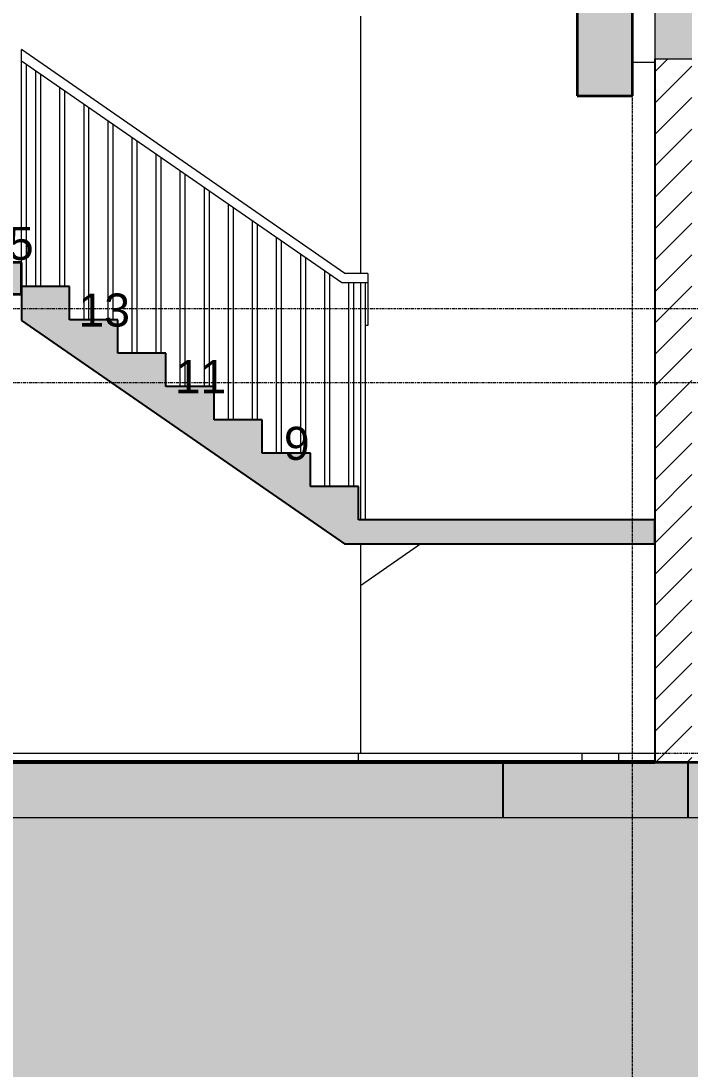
# Model space of a CAD drawing. Header units: millimetres. Extents: x 3451 to 201731, y -8641 to 35300.
# Drawn here: x 124288 to 127901, y -3706 to 1955 of the extents above; entities that cross this region are included whole.
import ezdxf

# ---------------------------------------------------------------- set-up
doc = ezdxf.new("R2010")
doc.units = ezdxf.units.MM
doc.linetypes.add('Centre', pattern=[31.75, 6.35, -4.7625, 15.875, -4.7625])
doc.linetypes.add('Grid Line', pattern=[22.225, 12.7, -3.175, 3.175, -3.175])
for name, color, linetype, lineweight in [('0-2', 50, 'Continuous', 5), ('A-DETL-GENF-1', 7, 'Continuous', 9), ('A-DETL-GENF-3', 9, 'Continuous', 9), ('A-DETL-THIN', 151, 'Continuous', 9), ('A-FLOR-1', 10, 'Continuous', 35), ('A-FLOR-3', 192, 'Continuous', 35), ('A-FLOR-HRAL', 11, 'Continuous', 9), ('A-FLOR-LEVL-2', 51, 'Centre', 9), ('A-FLOR-PATT-1', 7, 'Continuous', 9), ('A-FLOR-PATT-3', 8, 'Continuous', 9), ('A-WALL', 113, 'Continuous', 9), ('A-WALL-1', 113, 'Continuous', 25), ('A-WALL-PATT-4', 111, 'Continuous', 9), ('S-BEAM-1', 12, 'Continuous', 5), ('S-BEAM-2', 10, 'Continuous', 35), ('S-BEAM-3', 7, 'Continuous', 9), ('S-COLS-1', 7, 'Continuous', 9), ('S-FNDN-1', 32, 'Continuous', 5), ('S-FNDN-2', 250, 'Continuous', 25), ('S-GRID-1', 1, 'Grid Line', 9), ('S-STRS', 31, 'Continuous', 9), ('S-STRS-1', 31, 'Continuous', 25), ('S-STRS-2', 31, 'Continuous', 5), ('S-STRS-ANNO', 31, 'Continuous', 9)]:
    doc.layers.add(name, color=color, linetype=linetype, lineweight=lineweight)
doc.styles.add('Arial', font='arial.ttf', dxfattribs={"height": 178.59})

# ---------------------------------------------------------------- blocks, each defined once
blk = doc.blocks.new('NCV_TKTC_KET CAU_rvt-2-TKCS_MẶT CẮT D')
at = {"layer": 'A-FLOR-PATT-1'}
blk.add_hatch(color=256, dxfattribs=at).paths.add_polyline_path([(-78062.4, 480), (-76336.9, 480), (-76336.9, 650), (-78236.9, 650), (-78236.9, 480)])
h = blk.add_hatch(color=256, dxfattribs=at)
h.paths.add_polyline_path([(-27122.9, -2350), (-24536.9, -2350), (-24536.9, -2050), (-49361.9, -2050), (-49361.9, -2350), (-27186.8, -2350)])
h.paths.add_polyline_path([(-77403.8, -2350), (-69761.9, -2350), (-69761.9, -2050), (-78236.5, -2050), (-78236.5, -2350)])
h.paths.add_polyline_path([(-64261.9, -2350), (-51461.9, -2350), (-51461.9, -2050), (-64261.9, -2050)])
at = {"layer": 'S-BEAM-1'}
blk.add_hatch(color=256, dxfattribs=at).paths.add_polyline_path([(-73036.9, 1550), (-73036.9, 2150), (-73336.9, 2150), (-73336.9, 1550)])
at = {"layer": 'S-FNDN-1'}
blk.add_hatch(color=256, dxfattribs=at).paths.add_polyline_path([(-72736.9, -2350), (-72736.9, -2050), (-73736.9, -2050), (-73736.9, -2350)])
at = {"layer": 'A-FLOR-1'}
for p, q in [((-76336.9, 650), (-78236.9, 650)), ((-76336.9, 480), (-76336.9, 650)), ((-78236.9, 480), (-76336.9, 480)), ((-69761.9, -2050), (-78236.5, -2050))]:
    blk.add_line(p, q, dxfattribs=at)
at = {"layer": 'S-BEAM-2'}
for p, q in [((-73336.9, 2150), (-73336.9, 1550)), ((-73036.9, 1550), (-73036.9, 2150)), ((-73336.9, 1550), (-73036.9, 1550))]:
    blk.add_line(p, q, dxfattribs=at)
at = {"layer": 'S-BEAM-3'}
blk.add_line((-72916.9, 1730), (-73036.9, 1730), dxfattribs=at)
at = {"layer": 'S-COLS-1'}
for p, q in [((-73311.9, -2000), (-73311.9, -2045)), ((-73111.9, -2045), (-73111.9, -2000))]:
    blk.add_line(p, q, dxfattribs=at)
at = {"layer": 'S-FNDN-2'}
for p, q in [((-72736.9, -2050), (-73736.9, -2050)), ((-73736.9, -2050), (-73736.9, -2350)), ((-72736.9, -2350), (-72736.9, -2050))]:
    blk.add_line(p, q, dxfattribs=at)
blk = doc.blocks.new('Railing - 25mm-1748271-TKCS_MẶT CẮT D')
at = {"layer": 'A-FLOR-HRAL'}
for p, q in [((-76259, 520), (-76259, 1685.3)), ((-76234, 1667.9), (-76234, 520))]:
    blk.add_line(p, q, dxfattribs=at)
blk = doc.blocks.new('Railing - 25mm-1748273-TKCS_MẶT CẮT D')
at = {"layer": 'A-FLOR-HRAL'}
for p, q in [((-76129, 520), (-76129, 1595.3)), ((-76104, 1577.9), (-76104, 520))]:
    blk.add_line(p, q, dxfattribs=at)
blk = doc.blocks.new('Railing - 25mm-1748269-TKCS_MẶT CẮT D')
at = {"layer": 'A-FLOR-HRAL'}
for p, q in [((-74569, -560), (-74569, 541.6)), ((-74544, 541.6), (-74544, -560))]:
    blk.add_line(p, q, dxfattribs=at)
blk = doc.blocks.new('Railing - 25mm-1748261-TKCS_MẶT CẮT D')
at = {"layer": 'A-FLOR-HRAL'}
for p, q in [((-74504, -740), (-74504, 541.6)), ((-74479, -740), (-74479, 541.6))]:
    blk.add_line(p, q, dxfattribs=at)
blk = doc.blocks.new('Railing - 25mm-1748258-TKCS_MẶT CẮT D')
at = {"layer": 'A-FLOR-HRAL'}
for p, q in [((-76336.9, 650), (-76336.9, 1739.2)), ((-76311.9, 1721.9), (-76311.9, 520))]:
    blk.add_line(p, q, dxfattribs=at)
blk = doc.blocks.new('Railing - Railing-1530332-TKCS_MẶT CẮT D')
for name, p in [('Railing - 25mm-1748258-TKCS_MẶT CẮT D', (0, 0)), ('Railing - 25mm-1748271-TKCS_MẶT CẮT D', (0, 0)), ('Railing - 25mm-1748273-TKCS_MẶT CẮT D', (0, 0)), ('Railing - 25mm-1748271-TKCS_MẶT CẮT D', (260, -180)), ('Railing - 25mm-1748273-TKCS_MẶT CẮT D', (260, -180)), ('Railing - 25mm-1748271-TKCS_MẶT CẮT D', (520, -360)), ('Railing - 25mm-1748273-TKCS_MẶT CẮT D', (520, -360)), ('Railing - 25mm-1748271-TKCS_MẶT CẮT D', (780, -540)), ('Railing - 25mm-1748273-TKCS_MẶT CẮT D', (780, -540)), ('Railing - 25mm-1748271-TKCS_MẶT CẮT D', (1040, -720)), ('Railing - 25mm-1748273-TKCS_MẶT CẮT D', (1040, -720)), ('Railing - 25mm-1748271-TKCS_MẶT CẮT D', (1300, -900)), ('Railing - 25mm-1748273-TKCS_MẶT CẮT D', (1300, -900)), ('Railing - 25mm-1748271-TKCS_MẶT CẮT D', (1560, -1080)), ('Railing - 25mm-1748269-TKCS_MẶT CẮT D', (0, 0)), ('Railing - 25mm-1748261-TKCS_MẶT CẮT D', (0, 0))]:
    blk.add_blockref(name, p)
blk = doc.blocks.new('Top Rail Type - Top Rail_Internal_-1530336-TKCS_MẶT CẮT D')
at = {"layer": 'A-FLOR-HRAL'}
for p, q in [((-76336.9, 1739.2), (-76336.9, 1800)), ((-74591.5, 591.6), (-76336.9, 1800)), ((-76336.9, 1739.2), (-74607.2, 541.6)), ((-74466.5, 591.6), (-74591.5, 591.6)), ((-74466.5, 591.6), (-74466.5, 541.6)), ((-74607.2, 541.6), (-74466.5, 541.6)), ((-74466.5, 541.6), (-74466.5, 310)), ((-74504, 310), (-74506.9, 310)), ((-74466.5, 310), (-74479, 310))]:
    blk.add_line(p, q, dxfattribs=at)

msp = doc.modelspace()

# ---------------------------------------------------------------- hatches: boundary and pattern name
at = {"layer": 'A-DETL-GENF-1'}
h = msp.add_hatch(color=256, dxfattribs=at)
h.paths.add_polyline_path([(160443.5, 1550), (160692.2, 1550), (160692.2, 1950), (167092.5, 1950), (167092.5, 1700), (167692.5, 1700), (167692.5, 1950), (171492.9, 1950), (171492.9, 1750), (171692.9, 1750), (171692.9, 1950), (175790.9, 1950), (175790.9, 1550), (176090.9, 1550), (176090.9, 2150), (151265.9, 2150), (151265.9, 1750), (151465.9, 1750), (151465.9, 1950), (154892.5, 1950), (154892.5, 1750), (155092.5, 1750), (155092.5, 1950), (156090.8, 1950), (156090.8, 1550), (156392.5, 1550), (156392.5, 1950), (160390.5, 1950), (160390.5, 1550)])
h.paths.add_polyline_path([(138892.2, 1550), (139044.6, 1550), (139044.6, 1950), (143794.6, 1950), (143794.6, 1750), (143994.6, 1750), (143994.6, 1950), (146969.9, 1950), (146969.9, 1550), (147269.9, 1550), (147269.9, 1950), (148965.9, 1950), (148965.9, 1750), (149165.9, 1750), (149165.9, 2150), (128994.6, 2150), (128994.6, 1750), (129194.6, 1750), (129194.6, 1950), (130594.7, 1950), (130594.7, 1550), (130894.7, 1550), (130894.7, 1950), (135595.5, 1950), (135595.5, 1750), (135794.6, 1750), (135794.6, 1950), (138744.6, 1950), (138744.6, 1550)])
h.paths.add_polyline_path([(127790, 1750), (127910.9, 1750), (127910.9, 2150), (127710.9, 2150), (127710.9, 1750)])
at = {"layer": 'A-DETL-GENF-3'}
h = msp.add_hatch(dxfattribs=at)
h.set_pattern_fill('FP_82', color=256, style=0, pattern_type=2)
h.set_pattern_definition([(0, (148640.8, 14125), (725.805, 725.805), [725.805, -725.805]), (0, (148640.8, 14397.2), (725.805, 725.805), [725.805, -725.805]), (0, (148640.8, 14669.35), (725.805, 725.805), [725.805, -725.805]), (90, (148731.5, 14760.1), (-725.805, 725.805), [725.805, -725.805]), (90, (149003.7, 14760.1), (-725.805, 725.805), [725.805, -725.805]), (90, (149275.9, 14760.1), (-725.805, 725.805), [725.805, -725.805])])
h.paths.add_polyline_path([(166321.1, -5581.5), (194403.2, -5581.5), (194403.2, 100), (189739.6, 100), (189739.6, 200), (185739.6, 350), (183390.9, 350), (183390.9, 650), (176090.9, 650), (176090.9, -2050), (177441.1, -2050), (177441.1, -3550), (177491.1, -3550), (177491.1, -3600.5), (173410.9, -3600.5), (173410.9, -3550), (173441.1, -3550), (173441.1, -2350), (169742.1, -2350), (169742.1, -3550), (169792.1, -3550), (169792.1, -3600.5), (165690.9, -3600.5), (165690.9, -3550), (165742.1, -3550), (165742.1, -2350), (162740.5, -2350), (162740.5, -3550), (162790.5, -3550), (162790.5, -3600.5), (158689.8, -3600.5), (158689.8, -3550), (158740.5, -3550), (158740.5, -2350), (157057.2, -2350), (157057.2, -3550), (157066.6, -3550), (157066.6, -3600.5), (155816.6, -3600.5), (155816.6, -3550), (155824.2, -3550), (155824.2, -2350), (151465.9, -2350), (151465.9, -3850), (151590.9, -3850), (151590.9, -5350), (151640.9, -5350), (151640.9, -5400), (148790.9, -5400), (148790.9, -5350), (148840.9, -5350), (148840.9, -3850), (148965.9, -3850), (148965.9, -2350), (148341, -2350), (148341, -3550), (145841, -3550), (145841, -2350), (140691, -2350), (140691, -3550), (140741, -3550), (140741, -3600), (137041, -3600), (137041, -3550), (137091, -3550), (137091, -2350), (136663.9, -2350), (136663.9, -2750), (136263.9, -2750), (136263.9, -2350), (132490.9, -2350), (132490.9, -3550), (132540.9, -3550), (132540.9, -3600), (128840.9, -3600), (128840.9, -3550), (128890.9, -3550), (128890.9, -2350), (123224.1, -2350), (123224.1, -3550), (123274.1, -3550), (123274.1, -3600), (120874.1, -3600), (120874.1, -3550), (120924.1, -3550), (120924.1, -2050), (122390.9, -2050), (122390.9, -50), (121209.6, -50), (115209.6, -250), (114209.6, -250), (114209.6, -200), (110810.1, -200), (110810.1, -5581.5), (165668.1, -5581.5)])
at = {"layer": 'A-FLOR-PATT-3'}
h = msp.add_hatch(dxfattribs=at)
h.set_pattern_fill('FP_33', color=256, style=0, pattern_type=2)
h.set_pattern_definition([(0, (148640.78, 14125), (609.6, 152.4), [50.292, -406.908, 50.292, -406.908, -2438.4]), (0, (148640.78, 14125), (609.6, 152.4), [-914.4, 50.292, -864.108, 50.292, -406.908, -1066.8]), (0, (148640.78, 14125), (609.6, 152.4), [-2286, 50.292, -254.508, 50.292, -711.708]), (120, (148869.38, 14201.2), (-436.7823, 451.7291), [50.292, -406.908, 50.292, -2845.308]), (120, (148869.38, 14201.2), (-436.7823, 451.7291), [-507.492, -406.908, 50.292, -864.108, -1524]), (120, (148869.38, 14201.2), (-436.7823, 451.7291), [-1828.8, 50.292, -406.908, 50.292, -1016.508]), (120, (148869.38, 14201.2), (-436.7823, 451.7291), [-2336.292, -254.508, 50.292, -711.708]), (240, (148945.58, 14506), (-172.8177, -604.1291), [50.292, -406.908, 50.292, -406.908, -2438.4]), (240, (148945.58, 14506), (-172.8177, -604.1291), [-914.4, 50.292, -864.108, 50.292, -406.908, -1066.8]), (240, (148945.58, 14506), (-172.8177, -604.1291), [-2286, 50.292, -254.508, 50.292, -711.708])])
h.paths.add_polyline_path([(126483.8, -2050), (127710.9, -2050), (127710.9, -2045), (122694.6, -2045), (122694.6, -2050), (125177.7, -2050)])
at = {"layer": 'A-WALL-PATT-4'}
h = msp.add_hatch(dxfattribs=at)
h.set_pattern_fill('FP_32', color=256, style=0, pattern_type=2)
h.set_pattern_definition([(45, (148640.78, 14125), (-84.8528, 84.8528), [])])
h.paths.add_polyline_path([(127710.9, -2050), (127910.9, -2050), (127910.9, 1750), (127710.9, 1750), (127710.9, -646.6)])
at = {"layer": 'S-STRS'}
msp.add_hatch(color=256, dxfattribs=at).paths.add_polyline_path([(126483.8, -870), (127710.9, -870), (127710.9, -740), (126110.9, -740), (126110.9, -870)])
at = {"layer": 'S-STRS-2'}
msp.add_hatch(color=256, dxfattribs=at).paths.add_polyline_path([(126035.2, -870), (126110.9, -870), (126110.9, -560), (125850.9, -560), (125850.9, -380), (125590.9, -380), (125590.9, -200), (125330.9, -200), (125330.9, -20), (125070.9, -20), (125070.9, 160), (124810.9, 160), (124810.9, 340), (124550.9, 340), (124550.9, 520), (124290.9, 520), (124290.9, 337.6), (125712.4, -646.6)])

# ---------------------------------------------------------------- linework, layer by layer
at = {"layer": 'A-DETL-THIN'}
for p, q in [((127710.9, 2150), (127710.9, 1750)), ((127710.9, 1750), (127910.9, 1750)), ((128890.9, -2350), (123224.1, -2350))]:
    msp.add_line(p, q, dxfattribs=at)
at = {"layer": 'A-FLOR-3'}
for p, q in [((127710.9, -2045), (122694.6, -2045)), ((122694.6, -2050), (127710.9, -2050)), ((127710.9, -2050), (127710.9, -2045))]:
    msp.add_line(p, q, dxfattribs=at)
at = {"layer": 'A-FLOR-LEVL-2'}
for p, q in [((198239.7, 400), (106972.4, 400)), ((196334.7, 0), (106972.4, 0)), ((106972.4, -2000), (196334.7, -2000))]:
    msp.add_line(p, q, dxfattribs=at)
at = {"layer": 'A-WALL'}
for p, q in [((126120.9, 1980), (126120.9, 591.6)), ((126120.9, 541.6), (126120.9, -740)), ((126120.9, -870), (126120.9, -2000)), ((122700.9, -2000), (127710.9, -2000)), ((126110.9, -2045), (126110.9, -2000))]:
    msp.add_line(p, q, dxfattribs=at)
at = {"layer": 'A-WALL-1'}
for p, q in [((127710.9, 1750), (127710.9, -2045)), ((127710.9, -2050), (127910.9, -2050))]:
    msp.add_line(p, q, dxfattribs=at)
at = {"layer": 'S-GRID-1'}
for p, q in [((127591, -3541.4), (127591, 30542.5)), ((127591, -7291.4), (127591, -3541.4))]:
    msp.add_line(p, q, dxfattribs=at)
at = {"layer": 'S-STRS'}
msp.add_line((126446.6, -870), (126120.9, -1095.5), dxfattribs=at)
at = {"layer": 'S-STRS-1'}
for p, q in [((124550.9, 520), (124290.9, 520)), ((124290.9, 520), (124290.9, 337.6)), ((124550.9, 340), (124550.9, 520)), ((124810.9, 340), (124550.9, 340)), ((124810.9, 160), (124810.9, 340)), ((124290.9, 337.6), (126035.2, -870)), ((125070.9, 160), (124810.9, 160)), ((125070.9, -20), (125070.9, 160)), ((125330.9, -20), (125070.9, -20)), ((125330.9, -200), (125330.9, -20)), ((125590.9, -200), (125330.9, -200)), ((125590.9, -380), (125590.9, -200)), ((125850.9, -380), (125590.9, -380)), ((125850.9, -560), (125850.9, -380)), ((126110.9, -560), (125850.9, -560)), ((126110.9, -740), (126110.9, -560)), ((127710.9, -740), (126110.9, -740)), ((127710.9, -870), (127710.9, -740)), ((126035.2, -870), (126110.9, -870)), ((126110.9, -870), (127710.9, -870))]:
    msp.add_line(p, q, dxfattribs=at)

# ---------------------------------------------------------------- block references
at = {"layer": '0-2'}
msp.add_blockref('NCV_TKTC_KET CAU_rvt-2-TKCS_MẶT CẮT D', (200627.8, 0), dxfattribs=at)
at = {"layer": 'A-FLOR-HRAL'}
for name in ['Top Rail Type - Top Rail_Internal_-1530336-TKCS_MẶT CẮT D', 'Railing - Railing-1530332-TKCS_MẶT CẮT D']:
    msp.add_blockref(name, (200627.8, 0), dxfattribs=at)

# ---------------------------------------------------------------- texts
at = {"layer": 'S-STRS-ANNO', "attachment_point": 1, "line_spacing_factor": 0.941778, "style": 'Arial'}
for s, insert, char_height, width in [('15', (124079.5, 842.9), 178.59, 329.657), ('13', (124599.5, 482.9), 178.59, 329.657), ('11', (125119.5, 122.9), 178.59, 329.657), ('9', (125708.2, -237.1), 178.6, 164.828)]:
    msp.add_mtext(s, dxfattribs=dict(at, insert=insert, char_height=char_height, width=width))

doc.saveas('drawing.dxf')
